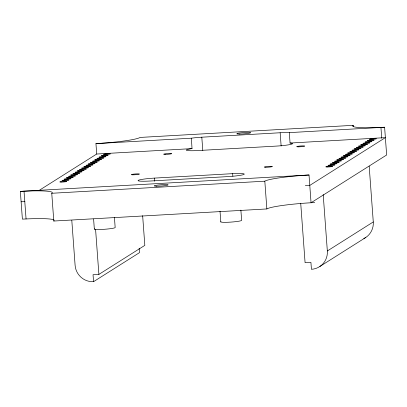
<?xml version="1.0" encoding="UTF-8"?>
<svg xmlns="http://www.w3.org/2000/svg" width="407" height="407" viewBox="0 0 407 407"><rect width="100%" height="100%" fill="white"/><g stroke="black" fill="none" stroke-linecap="round" stroke-linejoin="round"><path stroke-width="0.61" d="M38.807 190.613L96.708 154.024L192.018 148.616L191.407 138.182A13.98 1.318 -4.2 0 1 201.806 137.2L280.158 132.753A13.98 1.318 -4.2 0 1 289.199 132.631L384.61 127.228L386.65 154.986L311.055 202.757A38.441 3.617 -4.2 0 0 266.86 208.944L53.795 221.037L51.755 193.279A38.441 3.617 -4.2 0 0 24.023 191.193L20.35 191.387L22.39 219.144L26.063 218.951A38.441 3.617 -4.2 0 1 54.024 219.958M139.169 248.224L139.494 252.64L93.554 281.669L93.045 274.73L98.891 274.399L144.826 245.37L142.648 215.715M300.727 203.388L305.082 262.693L310.923 262.362L311.431 269.302A17.476 17.13 57.7 0 0 327.34 250.977L373.28 221.947L369.18 166.163M319.851 266.488L365.791 237.459M192.018 148.616L190.756 148.804A13.98 1.318 -4.2 0 0 186.889 150.427A13.98 1.318 -4.2 0 0 197.919 150.549L276.272 146.098A13.98 1.318 -4.2 0 0 289.896 144.582A13.98 1.318 -4.2 0 0 290.919 143.116L290.064 143.045L289.301 132.636M384.61 127.228L380.937 127.416A38.441 3.617 -4.2 0 1 353.205 125.331L140.14 137.429A38.441 3.617 -4.2 0 1 95.945 143.615L96.708 154.024M95.945 143.615L191.254 138.202M290.064 143.045L385.378 137.637L309.783 185.404L305.342 185.658M154.309 178.108L232.662 173.657A13.98 1.318 -4.2 0 1 244.083 174.349A13.98 1.318 -4.2 0 1 228.006 176.597L149.654 181.049A13.98 1.318 -4.2 0 1 138.238 180.357A13.98 1.318 -4.2 0 1 154.309 178.108L154.538 181.207M20.35 191.387L309.02 174.995L311.055 202.757L314.728 202.564M51.755 193.279L264.82 181.186A38.441 3.617 -4.2 0 1 309.02 174.995M21.113 201.796L24.919 201.577M380.937 127.416L381.725 138.141M353.205 125.331L353.301 126.592M323.199 194.556L327.34 250.977M280.158 132.753L281.135 146.001M264.82 181.186L266.86 208.944M240.883 210.139L241.626 220.238A10.485 0.987 -4.2 0 1 230.83 222.105A10.485 0.987 -4.2 0 1 220.904 221.673M232.662 173.657L232.845 176.139M220.019 211.213L220.803 221.937M201.806 137.2L202.783 150.448M114.418 217.323L115.161 227.416A10.485 0.987 -4.2 0 1 104.365 229.283A10.485 0.987 -4.2 0 1 94.439 228.851M95.599 229.604L98.891 274.399M93.6 219.022L94.343 229.116M71.795 220.289L75.102 265.298A17.476 17.13 57.7 0 0 93.554 281.669M24.023 191.193L26.063 218.951M54.238 220.655A38.441 3.617 -4.2 0 1 53.795 221.037M373.28 221.947A17.476 17.13 57.7 0 1 363.848 238.578M239.321 134.045A6.99 0.656 -4.2 0 0 250.641 132.824A6.99 0.656 -4.2 0 0 241.336 132.774A6.99 0.656 -4.2 0 0 239.321 134.045M156.751 186.228A6.99 0.656 -4.2 0 0 168.066 185.007A6.99 0.656 -4.2 0 0 158.766 184.956A6.99 0.656 -4.2 0 0 156.751 186.228M370.65 139.433A3.495 0.331 -4.2 0 0 376.307 138.823A3.495 0.331 -4.2 0 0 371.657 138.792A3.495 0.331 -4.2 0 0 370.65 139.433M368.472 140.807A3.495 0.331 -4.2 0 0 374.13 140.196A3.495 0.331 -4.2 0 0 369.48 140.171A3.495 0.331 -4.2 0 0 368.472 140.807M366.29 142.185A3.495 0.331 -4.2 0 0 371.947 141.575A3.495 0.331 -4.2 0 0 367.297 141.55A3.495 0.331 -4.2 0 0 366.29 142.185M364.107 143.564A3.495 0.331 -4.2 0 0 369.77 142.954A3.495 0.331 -4.2 0 0 365.115 142.928A3.495 0.331 -4.2 0 0 364.107 143.564M361.93 144.943A3.495 0.331 -4.2 0 0 367.587 144.332A3.495 0.331 -4.2 0 0 362.937 144.307A3.495 0.331 -4.2 0 0 361.93 144.943M359.747 146.322A3.495 0.331 -4.2 0 0 365.405 145.711A3.495 0.331 -4.2 0 0 360.755 145.686A3.495 0.331 -4.2 0 0 359.747 146.322M357.565 147.7A3.495 0.331 -4.2 0 0 363.227 147.09A3.495 0.331 -4.2 0 0 358.572 147.064A3.495 0.331 -4.2 0 0 357.565 147.7M355.387 149.079A3.495 0.331 -4.2 0 0 361.045 148.463A3.495 0.331 -4.2 0 0 356.395 148.438A3.495 0.331 -4.2 0 0 355.387 149.079M353.205 150.453A3.495 0.331 -4.2 0 0 358.862 149.842A3.495 0.331 -4.2 0 0 354.212 149.817A3.495 0.331 -4.2 0 0 353.205 150.453M351.027 151.831A3.495 0.331 -4.2 0 0 356.685 151.221A3.495 0.331 -4.2 0 0 352.035 151.195A3.495 0.331 -4.2 0 0 351.027 151.831M348.845 153.21A3.495 0.331 -4.2 0 0 354.502 152.6A3.495 0.331 -4.2 0 0 349.852 152.574A3.495 0.331 -4.2 0 0 348.845 153.21M346.662 154.589A3.495 0.331 -4.2 0 0 352.325 153.978A3.495 0.331 -4.2 0 0 347.67 153.953A3.495 0.331 -4.2 0 0 346.662 154.589M344.485 155.967A3.495 0.331 -4.2 0 0 350.142 155.357A3.495 0.331 -4.2 0 0 345.492 155.332A3.495 0.331 -4.2 0 0 344.485 155.967M342.302 157.346A3.495 0.331 -4.2 0 0 347.96 156.736A3.495 0.331 -4.2 0 0 343.31 156.71A3.495 0.331 -4.2 0 0 342.302 157.346M340.12 158.72A3.495 0.331 -4.2 0 0 345.782 158.109A3.495 0.331 -4.2 0 0 341.127 158.084A3.495 0.331 -4.2 0 0 340.12 158.72M337.942 160.099A3.495 0.331 -4.2 0 0 343.6 159.488A3.495 0.331 -4.2 0 0 338.95 159.463A3.495 0.331 -4.2 0 0 337.942 160.099M335.76 161.477A3.495 0.331 -4.2 0 0 341.417 160.867A3.495 0.331 -4.2 0 0 336.767 160.841A3.495 0.331 -4.2 0 0 335.76 161.477M333.582 162.856A3.495 0.331 -4.2 0 0 339.24 162.245A3.495 0.331 -4.2 0 0 334.59 162.22A3.495 0.331 -4.2 0 0 333.582 162.856M331.4 164.235A3.495 0.331 -4.2 0 0 337.057 163.624A3.495 0.331 -4.2 0 0 332.407 163.599A3.495 0.331 -4.2 0 0 331.4 164.235M329.217 165.613A3.495 0.331 -4.2 0 0 334.88 165.003A3.495 0.331 -4.2 0 0 330.225 164.977A3.495 0.331 -4.2 0 0 329.217 165.613M327.04 166.992A3.495 0.331 -4.2 0 0 332.697 166.382A3.495 0.331 -4.2 0 0 328.047 166.356A3.495 0.331 -4.2 0 0 327.04 166.992M61.05 182.092A3.495 0.331 -4.2 0 0 66.712 181.481A3.495 0.331 -4.2 0 0 62.057 181.456A3.495 0.331 -4.2 0 0 61.05 182.092M63.233 180.713A3.495 0.331 -4.2 0 0 68.89 180.103A3.495 0.331 -4.2 0 0 64.24 180.077A3.495 0.331 -4.2 0 0 63.233 180.713M65.415 179.334A3.495 0.331 -4.2 0 0 71.072 178.724A3.495 0.331 -4.2 0 0 66.422 178.698A3.495 0.331 -4.2 0 0 65.415 179.334M67.593 177.956A3.495 0.331 -4.2 0 0 73.25 177.345A3.495 0.331 -4.2 0 0 68.6 177.32A3.495 0.331 -4.2 0 0 67.593 177.956M69.775 176.577A3.495 0.331 -4.2 0 0 75.432 175.966A3.495 0.331 -4.2 0 0 70.782 175.941A3.495 0.331 -4.2 0 0 69.775 176.577M71.958 175.203A3.495 0.331 -4.2 0 0 77.615 174.588A3.495 0.331 -4.2 0 0 72.96 174.562A3.495 0.331 -4.2 0 0 71.958 175.203M74.135 173.825A3.495 0.331 -4.2 0 0 79.792 173.214A3.495 0.331 -4.2 0 0 75.142 173.189A3.495 0.331 -4.2 0 0 74.135 173.825M76.318 172.446A3.495 0.331 -4.2 0 0 81.975 171.835A3.495 0.331 -4.2 0 0 77.325 171.81A3.495 0.331 -4.2 0 0 76.318 172.446M78.495 171.067A3.495 0.331 -4.2 0 0 84.157 170.457A3.495 0.331 -4.2 0 0 79.502 170.431A3.495 0.331 -4.2 0 0 78.495 171.067M80.678 169.688A3.495 0.331 -4.2 0 0 86.335 169.078A3.495 0.331 -4.2 0 0 81.685 169.053A3.495 0.331 -4.2 0 0 80.678 169.688M82.86 168.31A3.495 0.331 -4.2 0 0 88.517 167.699A3.495 0.331 -4.2 0 0 83.867 167.674A3.495 0.331 -4.2 0 0 82.86 168.31M85.038 166.931A3.495 0.331 -4.2 0 0 90.695 166.321A3.495 0.331 -4.2 0 0 86.045 166.295A3.495 0.331 -4.2 0 0 85.038 166.931M87.22 165.557A3.495 0.331 -4.2 0 0 92.877 164.947A3.495 0.331 -4.2 0 0 88.227 164.916A3.495 0.331 -4.2 0 0 87.22 165.557M89.398 164.179A3.495 0.331 -4.2 0 0 95.06 163.568A3.495 0.331 -4.2 0 0 90.405 163.543A3.495 0.331 -4.2 0 0 89.398 164.179M91.58 162.8A3.495 0.331 -4.2 0 0 97.237 162.19A3.495 0.331 -4.2 0 0 92.587 162.164A3.495 0.331 -4.2 0 0 91.58 162.8M93.763 161.421A3.495 0.331 -4.2 0 0 99.42 160.811A3.495 0.331 -4.2 0 0 94.77 160.785A3.495 0.331 -4.2 0 0 93.763 161.421M95.94 160.043A3.495 0.331 -4.2 0 0 101.602 159.432A3.495 0.331 -4.2 0 0 96.947 159.407A3.495 0.331 -4.2 0 0 95.94 160.043M98.123 158.664A3.495 0.331 -4.2 0 0 103.78 158.053A3.495 0.331 -4.2 0 0 99.13 158.028A3.495 0.331 -4.2 0 0 98.123 158.664M100.305 157.285A3.495 0.331 -4.2 0 0 105.962 156.675A3.495 0.331 -4.2 0 0 101.312 156.649A3.495 0.331 -4.2 0 0 100.305 157.285M102.483 155.912A3.495 0.331 -4.2 0 0 108.14 155.301A3.495 0.331 -4.2 0 0 103.49 155.276A3.495 0.331 -4.2 0 0 102.483 155.912M104.665 154.533A3.495 0.331 -4.2 0 0 110.322 153.922A3.495 0.331 -4.2 0 0 105.672 153.897A3.495 0.331 -4.2 0 0 104.665 154.533M265.847 167.262A4.019 0.376 -4.2 0 0 272.354 166.56A4.019 0.376 -4.2 0 0 267.007 166.529A4.019 0.376 -4.2 0 0 265.847 167.262M132.855 174.812A4.019 0.376 -4.2 0 0 139.362 174.11A4.019 0.376 -4.2 0 0 134.015 174.084A4.019 0.376 -4.2 0 0 132.855 174.812M165.186 154.385A4.019 0.376 -4.2 0 0 171.693 153.678A4.019 0.376 -4.2 0 0 166.346 153.653A4.019 0.376 -4.2 0 0 165.186 154.385M298.178 146.83A4.019 0.376 -4.2 0 0 304.685 146.128A4.019 0.376 -4.2 0 0 299.338 146.103A4.019 0.376 -4.2 0 0 298.178 146.83"/></g></svg>
